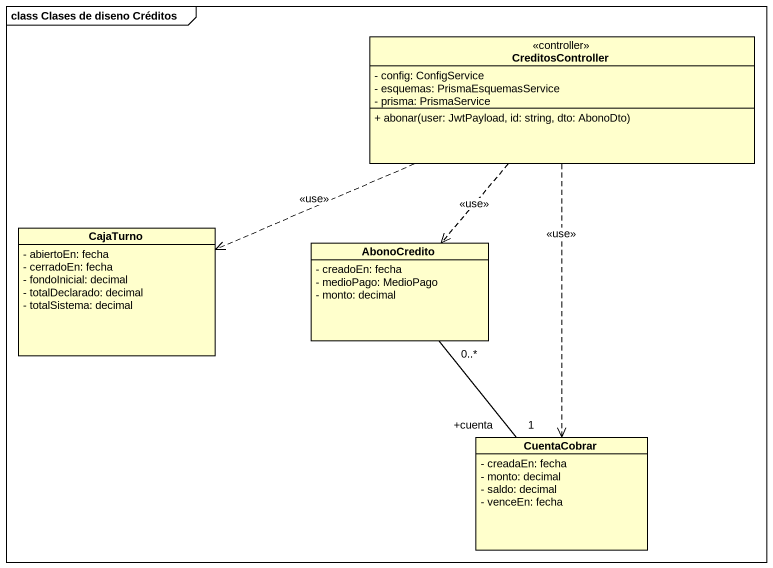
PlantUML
@startuml
mainframe class Clases de diseno Créditos
hide circle
hide empty members
skinparam classAttributeIconSize 0
class CreditosController <<controller>> {
  - config: ConfigService
  - esquemas: PrismaEsquemasService
  - prisma: PrismaService
  + abonar(user: JwtPayload, id: string, dto: AbonoDto)
}
class CajaTurno {
  - abiertoEn: fecha
  - cerradoEn: fecha
  - fondoInicial: decimal
  - totalDeclarado: decimal
  - totalSistema: decimal
}
class AbonoCredito {
  - creadoEn: fecha
  - medioPago: MedioPago
  - monto: decimal
}
class CuentaCobrar {
  - creadaEn: fecha
  - monto: decimal
  - saldo: decimal
  - venceEn: fecha
}
CreditosController .left.> CajaTurno : <<use>>
CreditosController ..> AbonoCredito : <<use>>
CreditosController ..> CuentaCobrar : <<use>>
AbonoCredito "0..*" -- "+cuenta\n1" CuentaCobrar
@enduml
